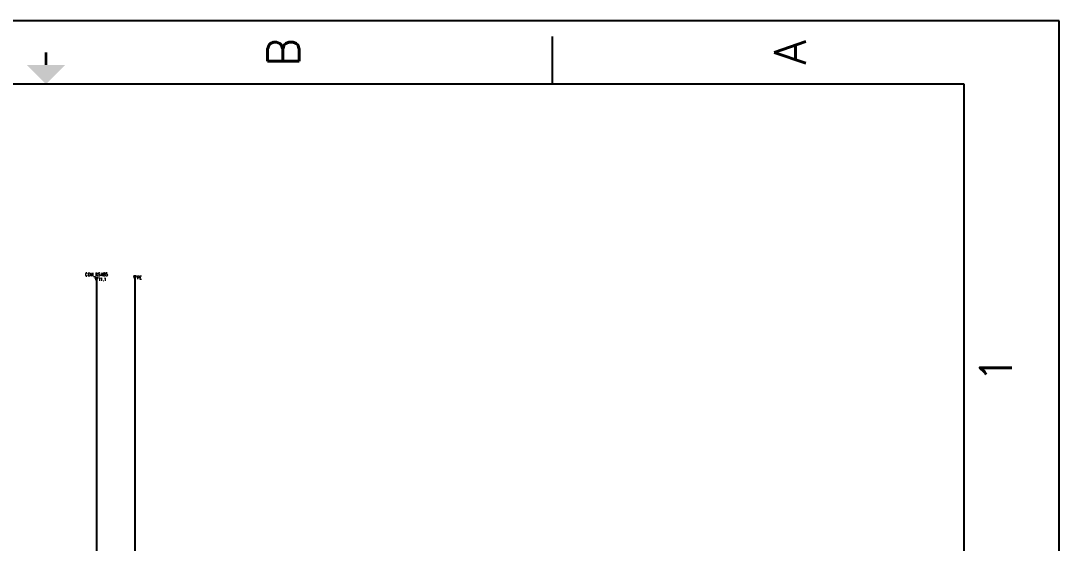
# Model space of a CAD drawing. Extents: x 1 to 170, y -32 to 186.
# Drawn here: x 85.1 to 170.1, y 143.3 to 186 of the extents above; entities that cross this region are included whole.
import ezdxf
from ezdxf.enums import TextEntityAlignment as Align

# ---------------------------------------------------------------- set-up
doc = ezdxf.new("R2010")
doc.units = 0
doc.header["$MEASUREMENT"] = 0
for name, color, linetype in [('GRN_12AWG', 3, 'Continuous'), ('SYMS', 7, 'Continuous'), ('Title Block', 7, 'Continuous'), ('Viewport', 7, 'Continuous'), ('WHT_0.5mm^2', 7, 'Continuous')]:
    doc.layers.add(name, color=color, linetype=linetype)
doc.styles.add('Roman', font='romans')
doc.styles.add('WD', font='romans.shx')

# ---------------------------------------------------------------- blocks, each defined once
blk = doc.blocks.new('ANSI_border_C')
for p, q in [((20.5, 0.75), (20.5, 2.5)), ((14.25, 0.75), (20.5, 0.75))]:
    blk.add_line(p, q)
at = {"layer": 'Title Block'}
for p, q in [((21, 0), (21, 16)), ((20.5, 0.75), (20.5, 15.25)), ((20.5, 4), (20.875, 4)), ((0.5, 0.75), (20.5, 0.75)), ((0, 0), (21, 0))]:
    blk.add_line(p, q, dxfattribs=at)
at = {"layer": 'Title Block', "const_width": 0.02}
blk.add_lwpolyline([(20.75, 8), (20.65, 8)], dxfattribs=at)
at = {"layer": 'Title Block'}
blk.add_solid([(20.65, 7.85), (20.65, 8.15), (20.5, 8)], dxfattribs=at)
at = {"layer": 'Title Block', "style": 'Roman'}
for s, p in [('B', (20.75, 6.125)), ('A', (20.75, 2.125)), ('1', (18.25, 0.5))]:
    blk.add_text(s, height=0.25, dxfattribs=at).set_placement(p, align=Align.MIDDLE_CENTER)
blk = doc.blocks.new('JIC_border_C')
at = {"xscale": 10.36509338838034, "yscale": 10.36509338838034, "zscale": 10.36509338838034, "rotation": 90}
blk.add_blockref('ANSI_border_C', (170.059, -31.634), dxfattribs=at)
blk = doc.blocks.new('HA1D2')
blk.add_lwpolyline([(0, 0.094), (0.031, 0.094), (0, 0), (-0.031, 0.094), (0, 0.094)])
at = {"style": 'WD', "width": 0.8, "flags": 8}
blk.add_attdef('WIRENO', text='', height=0.125, dxfattribs=at).set_placement((0, 0.15), align=Align.CENTER)
at = {"style": 'WD', "flags": 1}
for tag, p in [('X8TERM01', (0, 0)), ('SIGCODE', (0.026, 0.066))]:
    blk.add_attdef(tag, p, '', height=0.01, dxfattribs=at)
at = {"style": 'WD', "width": 0.7}
for tag, p in [('XREF', (0.077, -0.037)), ('DESC1', (0.077, -0.206))]:
    blk.add_attdef(tag, p, '', height=0.125, dxfattribs=at)

msp = doc.modelspace()

# ---------------------------------------------------------------- linework, layer by layer
at = {"layer": 'GRN_12AWG'}
msp.add_line((94.422, 164.964), (94.422, 116.337), dxfattribs=at)
at = {"layer": 'WHT_0.5mm^2'}
msp.add_line((91.27, 164.821), (91.27, 117.717), dxfattribs=at)

# ---------------------------------------------------------------- block references
at = {"layer": 'SYMS'}
ref = msp.add_blockref('HA1D2', (91.27, 164.821), dxfattribs=dict(at, xscale=2.125061623751076, yscale=2.125061623751076, zscale=2.125061623751076))
ref.add_attrib('WIRENO', 'COM_RS485', dxfattribs={"layer": '0', "color": 2, "height": 0.2656, "style": 'WD', "width": 0.8, "flags": 8}).set_placement((91.27, 165.139), align=Align.CENTER)
ref.add_attrib('XREF', 'T1.1', (91.433, 164.741), dxfattribs={"layer": '0', "height": 0.2656, "style": 'WD', "width": 0.7})
at = {"layer": 'SYMS', "xscale": 2.125061623751076, "yscale": 2.125061623751076, "zscale": 2.125061623751076}
msp.add_blockref('HA1D2', (94.422, 164.964), dxfattribs=at).add_auto_attribs({'XREF': 'PE'})
at = {"layer": 'Viewport'}
msp.add_blockref('JIC_border_C', (0, 0), dxfattribs=at)

doc.saveas('drawing.dxf')
